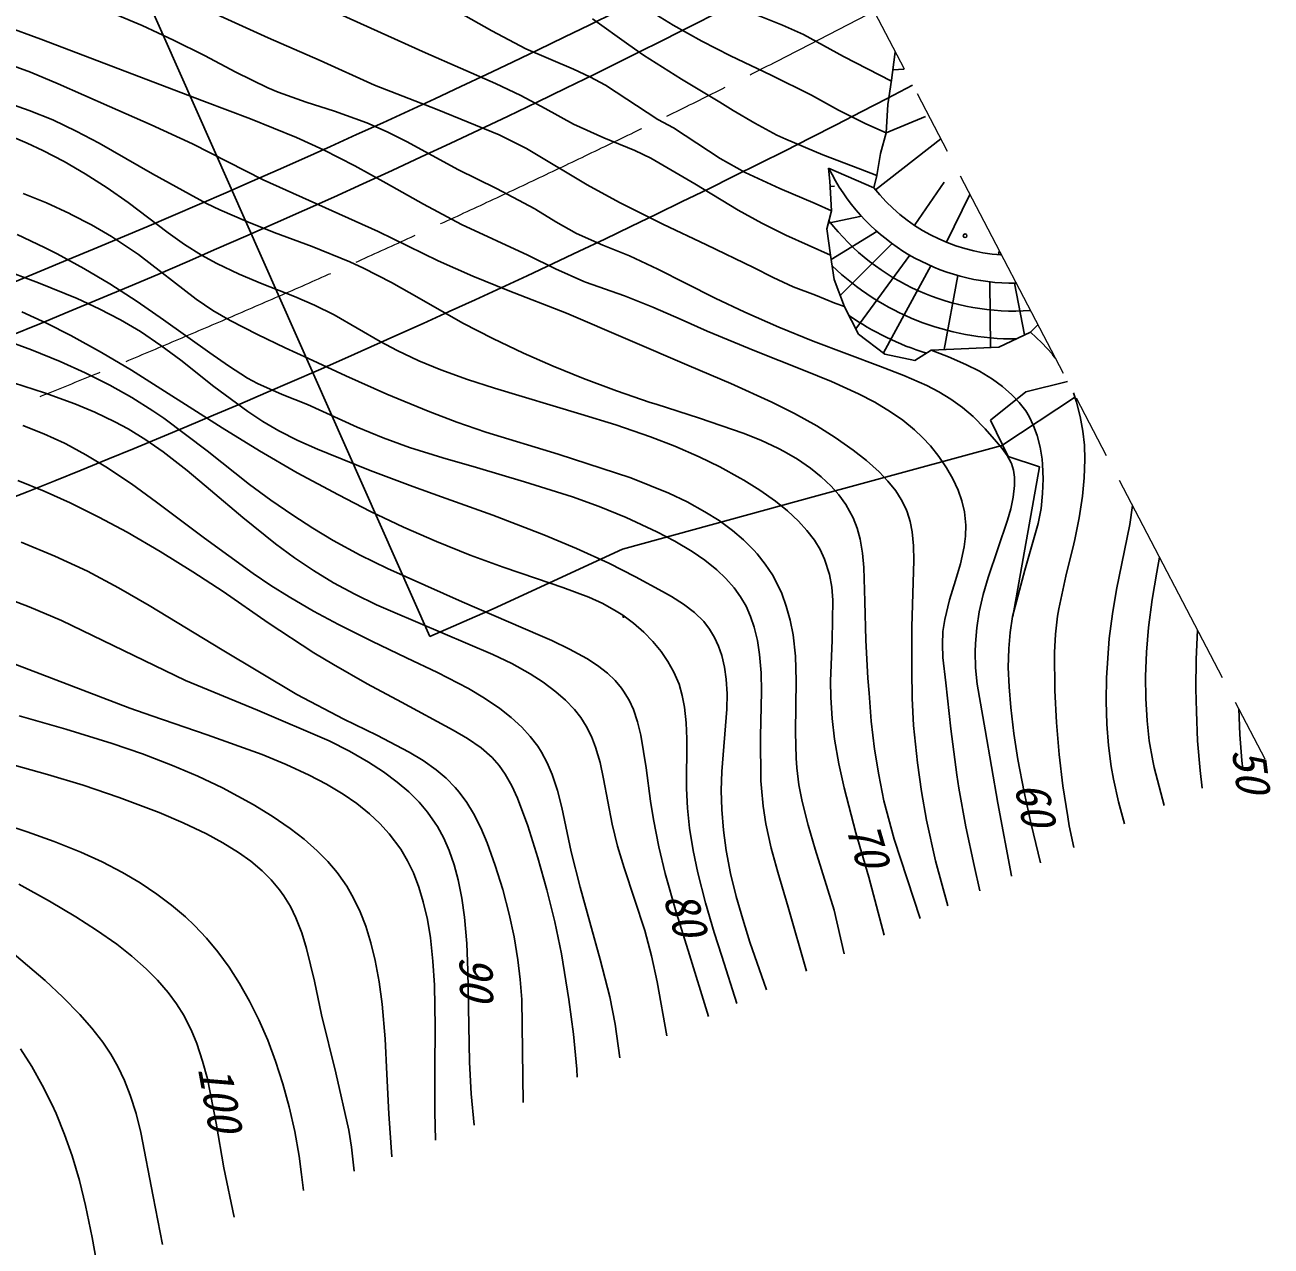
# Model space of a CAD drawing. Units: millimetres at full size, sheet at 1:1000; details may follow other scales. Extents: x 40000 to 680000, y 20000 to 380000.
# Drawn here: x 505894 to 573020, y 259732 to 325541 of the extents above; entities that cross this region are included whole.
import ezdxf
from ezdxf.enums import TextEntityAlignment as Align

# ---------------------------------------------------------------- set-up
doc = ezdxf.new("R2010")
doc.units = ezdxf.units.MM
doc.header["$LTSCALE"] = 1000
doc.linetypes.add('CHAIN', pattern=[18.5, 12, -1.5, 3.5, -1.5])
for name, color, linetype, lineweight in [('M-BGD', 7, 'Continuous', 25), ('M-BMK', 2, 'CHAIN', 13), ('M-BMK-ROW', 30, 'Continuous', 25), ('M-STR-STR1', 1, 'Continuous', 25)]:
    doc.layers.add(name, color=color, linetype=linetype, lineweight=lineweight)
doc.layers.add('M-BGD-HTXT', color=7, linetype='Continuous')
doc.styles.add('ＭＳ ゴシック', font='')
doc.styles.get('ＭＳ ゴシック').set_extended_font_data('MS Gothic')

msp = doc.modelspace()

# ---------------------------------------------------------------- linework, layer by layer
at = {"layer": 'M-BGD'}
for p, q in [((552748, 323942), (552575, 322559)), ((552768, 324095), (552748, 323942)), ((552645, 323115), (553258, 323157)), ((552575, 322559), (552374, 321256)), ((552374, 321256), (552284, 319731)), ((552284, 319731), (554410, 320597)), ((552284, 319731), (551986, 318603)), ((551711, 316654), (555225, 319394)), ((551986, 318603), (551792, 317428)), ((549180, 317825), (549370, 317472)), ((551620, 316766), (549180, 317825)), ((549180, 317825), (549260, 317124)), ((549260, 317124), (549342, 315527)), ((549275, 316832), (549507, 316844)), ((551792, 317428), (551620, 316766)), ((553822, 314764), (555404, 317073)), ((555535, 313835), (556786, 316408)), ((549342, 315527), (549086, 314549)), ((549167, 314861), (550957, 315232)), ((549086, 314549), (549283, 313125)), ((549320, 312893), (551790, 314412)), ((549811, 310968), (552603, 313757)), ((549283, 313125), (549494, 311818)), ((550654, 309163), (553568, 313127)), ((552136, 307867), (554684, 312559)), ((549494, 311818), (550042, 310348)), ((555408, 308043), (556154, 312033)), ((557901, 308158), (557872, 311694)), ((559746, 308843), (559202, 311620)), ((550042, 310348), (550800, 308881)), ((550800, 308881), (552219, 307804)), ((558347, 308179), (560052, 308986)), ((560052, 308986), (560457, 309385)), ((554715, 308011), (558347, 308179)), ((558363, 308180), (558353, 308184)), ((552219, 307804), (553833, 307456)), ((553833, 307456), (554715, 308011)), ((562055, 306327), (559817, 305765)), ((559817, 305765), (557899, 304249)), ((557899, 304249), (558862, 302285)), ((558862, 302285), (560540, 301732)), ((560540, 301732), (559101, 293653))]:
    msp.add_line(p, q, dxfattribs=at)
for points in [[(549342, 315530), (548454, 315922), (546556, 316731), (544686, 317593), (543340, 318349), (540824, 320002), (539987, 320449), (537175, 322301), (536332, 322751), (535450, 323153), (532876, 324246), (531038, 325217), (529225, 326237), (527480, 327124), (525708, 327959), (522960, 329183), (518639, 331047), (515761, 332297), (512863, 333490), (511354, 334047), (509828, 334547), (508773, 334848), (504434, 335820)], [(549281, 313135), (546874, 314214), (545586, 314856), (544314, 315553), (541973, 316981), (539606, 318353), (538747, 318773), (537083, 319462), (535436, 320187), (533920, 321040), (532603, 321735), (531251, 322382), (527474, 324035), (523406, 325877), (517379, 328616), (515383, 329515), (513360, 330376), (511664, 331027), (509947, 331622), (508010, 332225), (506053, 332772), (503739, 333349)], [(505047, 330594), (506903, 330057), (508748, 329462), (510903, 328644), (512677, 327842), (514427, 326986), (516223, 326106), (518997, 324842), (521797, 323615), (524728, 322299), (528096, 320983), (531443, 319611), (532904, 318881), (536178, 316930), (537918, 315970), (540248, 314803), (542607, 313689), (545145, 312461), (546197, 311925), (547277, 311430), (548485, 310972), (549529, 310541), (550038, 310358)], [(552284, 319733), (551188, 320203), (549723, 320954), (548270, 321752), (546096, 322832), (543901, 323875), (542351, 324668), (540821, 325519), (539644, 326238), (538500, 327006), (538386, 327087), (537970, 327386), (536957, 328087), (535910, 328737), (535031, 329210), (534042, 329657), (533018, 330053), (531648, 330531)], [(552567, 322508), (549990, 323837), (547840, 325016), (546705, 325533), (545535, 326000), (542897, 327032), (541602, 327631), (540323, 328290), (538725, 329163)], [(510789, 326095), (512209, 325501), (513898, 324722), (515565, 323890), (517258, 322996), (518973, 322159), (519542, 321916), (521035, 321375), (522562, 320885), (524315, 320267), (525407, 319782), (526484, 319238), (529210, 317756), (531297, 316718), (533364, 315622), (533407, 315597), (534492, 314934), (535603, 314302), (537018, 313678), (538467, 313096), (539987, 312385), (541482, 311621), (543069, 310822), (544673, 310061), (546503, 309251), (548356, 308495), (551981, 307131), (553236, 306646), (554474, 306104), (555130, 305765), (555774, 305380), (556389, 304930), (556969, 304430), (557622, 303777), (558238, 303076), (558528, 302719), (558805, 302345), (559027, 301945), (559042, 301909), (559147, 301548), (559194, 301170), (559193, 300715), (559125, 300085), (558996, 299461), (558828, 298857), (557785, 295771), (557514, 294845), (557301, 293904), (557167, 293052), (557094, 292197), (557082, 291759), (557107, 290896), (557192, 290023), (557612, 287549), (558297, 283610), (559040, 279693), (559046, 279664)], [(551790, 317420), (550909, 317775), (548880, 318548), (546876, 319375), (546390, 319607), (545205, 320245), (544046, 320937), (543330, 321377), (541256, 322620), (539207, 323918), (538429, 324460), (536471, 325873)], [(504789, 325492), (506752, 324772), (515565, 321422), (518052, 320476), (520523, 319472), (521975, 318811), (523672, 317939), (525351, 317008), (527366, 315874), (529415, 314787), (532983, 313127), (534472, 312392), (535992, 311709), (536085, 311672), (538188, 310937), (539718, 310327), (541235, 309657), (542638, 309045), (545206, 307980), (547842, 306943), (549334, 306333), (550801, 305668), (551680, 305207), (552524, 304698), (553186, 304233), (553818, 303715), (554252, 303302), (554667, 302850), (555129, 302281), (555545, 301673), (555881, 301078), (556161, 300461), (556360, 299886), (556500, 299294), (556577, 298579), (556562, 297993), (556487, 297409), (556283, 296504), (556016, 295600), (555698, 294556), (555441, 293506), (555345, 292845), (555316, 292157), (555347, 291459), (555499, 290093), (555768, 287606), (556097, 285134), (556209, 284415), (556585, 282325), (557020, 280244), (557332, 278870)], [(504672, 323551), (506187, 322988), (507682, 322369), (510446, 321147), (512697, 320162), (514925, 319136), (518719, 317193), (524923, 314405), (528157, 312826), (530029, 312000), (531925, 311229), (535062, 310001), (541682, 307165), (543913, 306221), (546128, 305218), (547346, 304602), (548546, 303929), (549534, 303308), (550504, 302628), (551228, 302064), (551910, 301456), (552384, 300961), (552803, 300436), (553102, 299974), (553351, 299479), (553423, 299300), (553587, 298772), (553694, 298222), (553767, 297465), (553781, 296680), (553743, 295487), (553672, 293100), (553662, 290755), (553682, 289266), (553762, 287778), (553965, 285769), (554181, 284224), (554456, 282687), (554948, 280500), (555599, 278067)], [(504751, 321408), (506127, 320929), (507391, 320419), (508652, 319821), (509888, 319169), (512765, 317518), (515669, 315921), (516388, 315571), (517846, 314940), (519328, 314363), (521371, 313597), (523397, 312772), (524130, 312435), (525636, 311657), (527125, 310818), (529491, 309475), (531099, 308642), (532742, 307857), (534355, 307150), (535987, 306491), (537764, 305820), (539571, 305201), (539895, 305097), (542233, 304346), (544575, 303549), (545542, 303162), (546494, 302716), (546789, 302560), (547508, 302138), (548209, 301657), (548782, 301196), (549316, 300688), (549737, 300211), (550112, 299695), (550507, 298973), (550720, 298416), (550877, 297837), (551008, 297082), (551083, 296296), (551135, 294464), (551189, 292378), (551302, 290340), (551366, 289531), (551484, 288023), (551661, 286520), (551884, 285124), (552168, 283730), (552715, 281658), (554115, 277380)], [(552183, 276486), (551350, 279610), (550655, 282005), (550017, 284422), (549733, 285727), (549508, 287050), (549376, 288162), (549301, 289302), (549289, 290181), (549382, 292378), (549413, 294542), (549351, 295237), (549231, 295918), (548968, 296755), (548724, 297270), (548418, 297770), (548017, 298301), (547561, 298805), (546971, 299358), (546329, 299875), (545489, 300464), (544614, 301005), (544422, 301116), (543324, 301723), (542214, 302269), (540908, 302837), (539590, 303345), (537725, 303981), (535837, 304561), (531182, 305959), (529730, 306426), (528297, 306950), (527109, 307446), (525947, 307995), (525032, 308482), (522556, 309918), (521500, 310432), (520408, 310897), (518670, 311589), (517433, 312107), (516224, 312678), (515414, 313125), (514497, 313702), (513604, 314337), (511455, 315966), (510315, 316769), (509142, 317522), (508016, 318175), (506855, 318778), (506015, 319171), (504879, 319653)], [(505796, 316454), (507053, 315946), (508286, 315383), (508393, 315330), (509485, 314763), (510558, 314139), (512003, 313167), (515114, 310757), (516019, 310159), (516957, 309610), (518423, 308851), (519919, 308144), (521175, 307564), (523173, 306634), (525380, 305649), (527610, 304719), (529152, 304135), (530718, 303603), (534617, 302401), (538524, 301134), (540588, 300305), (541565, 299835), (542524, 299308), (543282, 298827), (544003, 298297), (544597, 297790), (545150, 297239), (545337, 297030), (545768, 296489), (546156, 295904), (546366, 295529), (546662, 294894), (546906, 294226), (547116, 293460), (547271, 292667), (547404, 291523), (547444, 290188), (547424, 288850), (547398, 287432), (547432, 286027), (547473, 285506), (547585, 284591), (547756, 283685), (548078, 282408), (548462, 281130), (549478, 277830), (550015, 275482)], [(505473, 314251), (506955, 313551), (507631, 313206), (509060, 312422), (510469, 311581), (511933, 310637), (513366, 309649), (515860, 307869), (516857, 307162), (517892, 306502), (518424, 306210), (519752, 305621), (521116, 305077), (523797, 303857), (525191, 303290), (526617, 302776), (528398, 302206), (530218, 301685), (532811, 300923), (535384, 300105), (536830, 299584), (538283, 298996), (539939, 298226), (540895, 297725), (541831, 297165), (542513, 296694), (543157, 296176), (543650, 295708), (544099, 295198), (544441, 294725), (544736, 294215), (544984, 293666), (545182, 293079), (545353, 292361), (545470, 291609), (545551, 290626), (545576, 289627), (545525, 287187), (545536, 284807), (545563, 284414), (545658, 283444), (545813, 282481), (546099, 281182), (546445, 279891), (547005, 277988), (547993, 274545)], [(504500, 312437), (506620, 311641), (508713, 310790), (509894, 310248), (511045, 309654), (512125, 309016), (513222, 308268), (514287, 307469), (516078, 306059), (517900, 304701), (518716, 304163), (519566, 303665), (520587, 303149), (521647, 302682), (522220, 302446), (524487, 301531), (526785, 300667), (528333, 300117), (531098, 299117), (533848, 298058), (535604, 297321), (537342, 296527), (538792, 295802), (540234, 295013), (540719, 294730), (541362, 294326), (541965, 293877), (542468, 293384), (542776, 292980), (543041, 292530), (543259, 292053), (543434, 291550), (543583, 290930), (543675, 290292), (543720, 289490), (543704, 288669), (543434, 285302), (543401, 284281), (543427, 283258), (543518, 282155), (543671, 281052), (543908, 279813), (544207, 278577), (544557, 277343), (544950, 276112), (545841, 273549)], [(505721, 310070), (507059, 309462), (508374, 308800), (510016, 307892), (511634, 306930), (516526, 303834), (518527, 302593), (520562, 301401), (522787, 300213), (524517, 299322), (526282, 298482), (528067, 297698), (529884, 296966), (531653, 296315), (533458, 295707), (534878, 295231), (536273, 294700), (537015, 294356), (537740, 293953), (538095, 293724), (538679, 293296), (539230, 292818), (539718, 292317), (540167, 291772), (540533, 291235), (540849, 290665), (541127, 290008), (541305, 289406), (541427, 288780), (541516, 287932), (541546, 287069), (541534, 284400), (541585, 283327), (541695, 282261), (541886, 281052), (542138, 279849), (542553, 278236), (543026, 276638), (543431, 275352), (544238, 272806)], [(560056, 308990), (560667, 308414), (561238, 307792), (561251, 307777), (561394, 307591)], [(542713, 272100), (541621, 275664), (540977, 277730), (540390, 279813), (540046, 281241), (539754, 282715), (539597, 283708), (539365, 285507), (539078, 287268), (538899, 287976), (538667, 288648), (538434, 289157), (538146, 289640), (538038, 289792), (537688, 290211), (537281, 290600), (536742, 291022), (536153, 291406), (535237, 291907), (534274, 292364), (533655, 292641), (529454, 294444), (525416, 296242), (523946, 296972), (522501, 297757), (521398, 298413), (520319, 299116), (519136, 299924), (517983, 300783), (515704, 302583), (513382, 304341), (512790, 304748), (511646, 305458), (510462, 306121), (509142, 306788), (507792, 307403), (506249, 308034), (504681, 308611)], [(554715, 308011), (555652, 307650), (556584, 307248), (557306, 306881), (558011, 306453), (558558, 306055), (559062, 305615), (559454, 305199), (559802, 304739), (559985, 304444), (560231, 303944), (560422, 303416), (560580, 302789), (560682, 302137), (560708, 301854), (560742, 301076), (560716, 300294), (560627, 299481), (560480, 298677), (559761, 296159), (559098, 293654), (558964, 292807), (558888, 291942), (558866, 290910), (558903, 289864), (558995, 288760), (559157, 287348), (559378, 285946), (559718, 284200), (560102, 282462), (560599, 280383)], [(505282, 306253), (506942, 305715), (508577, 305122), (509665, 304669), (510733, 304159), (511456, 303766), (512408, 303176), (513338, 302529), (514632, 301529), (515896, 300476), (517626, 299001), (519399, 297568), (520410, 296831), (521447, 296131), (522516, 295483), (523658, 294861), (524830, 294292), (525712, 293906), (531106, 291620), (532117, 291126), (533103, 290575), (533817, 290115), (534493, 289608), (535017, 289144), (535491, 288645), (535833, 288210), (536131, 287750), (536408, 287202), (536634, 286623), (536877, 285787), (537066, 284918), (537520, 282475), (537820, 281284), (538174, 280124), (539283, 276740), (539648, 275367), (539959, 273964), (540478, 271065)], [(562380, 305706), (562544, 305209), (562742, 304440), (562882, 303652), (562961, 302897), (562990, 302130), (562958, 301138), (562865, 300153), (562687, 298978), (562448, 297812), (562392, 297568), (561959, 295827), (561585, 294076), (561523, 293683), (561410, 292705), (561356, 291718), (561376, 289675), (561461, 287944), (561605, 286219), (561807, 284533), (562067, 282856), (562152, 282385), (562390, 281212)], [(505789, 303961), (506913, 303508), (508020, 302998), (508091, 302963), (509179, 302375), (510248, 301729), (511631, 300805), (512987, 299828), (515569, 297875), (518187, 295972), (519147, 295335), (520136, 294728), (521440, 293952), (522784, 293222), (524578, 292323), (526444, 291437), (528120, 290635), (529779, 289773), (530649, 289257), (531471, 288700), (532087, 288216), (532661, 287689), (533110, 287200), (533515, 286669), (533717, 286357), (534027, 285776), (534291, 285151), (534576, 284286), (534812, 283376), (535324, 280978), (535795, 279066), (536318, 277195), (536887, 275183), (537396, 273162), (537688, 271692), (537931, 269885)], [(505504, 300991), (506925, 300417), (508325, 299788), (509875, 299020), (511401, 298197), (513180, 297162), (514931, 296074), (516571, 295003), (519004, 293324), (521460, 291702), (522513, 291072), (524322, 290037), (526175, 289048), (528966, 287540), (529734, 287086), (530462, 286586), (531062, 286059), (531435, 285633), (531769, 285159), (532122, 284535), (532432, 283864), (532980, 282379), (533526, 280656), (534011, 278931), (534432, 277208), (534792, 275481), (535201, 273028), (535438, 271150), (535616, 269258), (535649, 268829)], [(565550, 299641), (565410, 298619), (564702, 295119), (564471, 293800), (564300, 292472), (564153, 290348), (564129, 289105), (564164, 287853), (564255, 286715), (564405, 285585), (564531, 284887), (564810, 283680), (565132, 282482)], [(505690, 297661), (507500, 296904), (509267, 296101), (510942, 295207), (512583, 294261), (516510, 291857), (520534, 289464), (523070, 288131), (524858, 287264), (526597, 286354), (527339, 285897), (528044, 285392), (528581, 284940), (529074, 284445), (529284, 284202), (529697, 283644), (530064, 283045), (530455, 282276), (530796, 281472), (531228, 280249), (531636, 278940), (531983, 277625), (532248, 276393), (532454, 275154), (532578, 274095), (532656, 273020), (532724, 267474)], [(567009, 296850), (566873, 296055), (566621, 294574), (566426, 293068), (566313, 291747), (566260, 290425), (566270, 289237), (566339, 288045), (566461, 286962), (566642, 285889), (566718, 285528), (567265, 283470)], [(504363, 294854), (506122, 294176), (507870, 293449), (514539, 290210), (518420, 288613), (522284, 286958), (523371, 286407), (524403, 285817), (525201, 285298), (525954, 284737), (526565, 284211), (527124, 283650), (527583, 283109), (527998, 282527), (528113, 282343), (528452, 281722), (528745, 281059), (529016, 280284), (529234, 279474), (529430, 278487), (529572, 277455), (529693, 276041), (529756, 274581), (529845, 269651), (529940, 267932), (530085, 266252)], [(569058, 292930), (568984, 291354), (568969, 289764), (568995, 288543), (569064, 286953), (569194, 285357), (569303, 284414)], [(502054, 292343), (506706, 290573), (511553, 288729), (512729, 288304), (515713, 287291), (518673, 286221), (519957, 285693), (521196, 285119), (522141, 284621), (523041, 284079), (523765, 283577), (524447, 283033), (525006, 282513), (525522, 281952), (526145, 281114), (526506, 280498), (526821, 279840), (527113, 279079), (527354, 278283), (527573, 277331), (527737, 276343), (527874, 275089), (527955, 273799), (527998, 271544), (527981, 269269), (527973, 266963), (528004, 265445)], [(571277, 288684), (571329, 287299), (571441, 285905), (571492, 285427)], [(505584, 288304), (508095, 287593), (510586, 286824), (512229, 286259), (513852, 285637), (515206, 285057), (516541, 284419), (518192, 283522), (519207, 282901), (520188, 282232), (520935, 281655), (521641, 281034), (522202, 280464), (522712, 279862), (522800, 279746), (523226, 279127), (523600, 278477), (523952, 277737), (524252, 276967), (524533, 276066), (524763, 275125), (524976, 273967), (525133, 272770), (525293, 270893), (525394, 268998), (525496, 266868), (525653, 264545)], [(504397, 285903), (507113, 285155), (509037, 284567), (510968, 283913), (513132, 283090), (514417, 282547), (515678, 281950), (516562, 281471), (517402, 280947), (518060, 280472), (518670, 279957), (519166, 279464), (519613, 278934), (519844, 278615), (520194, 278031), (520495, 277413), (520806, 276616), (521068, 275774), (521495, 274002), (521875, 272203), (522642, 269067), (523337, 265974), (523483, 265069), (523630, 263770)], [(503750, 282790), (506018, 282062), (507470, 281538), (508898, 280959), (510046, 280433), (511155, 279858), (512096, 279308), (513005, 278705), (513795, 278112), (514545, 277473), (515026, 277016), (515677, 276324), (516293, 275581), (516896, 274756), (517454, 273891), (517997, 272935), (518497, 271933), (518975, 270833), (519400, 269704), (519793, 268481), (520130, 267239), (520426, 265914), (520661, 264585), (520798, 263592), (520893, 262722)], [(517173, 261297), (516605, 263941), (516191, 266361), (515721, 268750), (515468, 269706), (515157, 270641), (514853, 271378), (514495, 272085), (514467, 272136), (514063, 272783), (513601, 273407), (513038, 274059), (512424, 274678), (511656, 275358), (510838, 276001), (509756, 276762), (508631, 277480), (507222, 278312), (505565, 279237)], [(505081, 275653), (506985, 274036), (507943, 273145), (508854, 272217), (509497, 271482), (510087, 270717), (510517, 270077), (510904, 269404), (511263, 268652), (511568, 267872), (511882, 266877), (512144, 265847), (512804, 262397), (513309, 259817)], [(509816, 258480), (509521, 260197), (509164, 261912), (508826, 263262), (508430, 264596), (508030, 265741), (507569, 266879), (507341, 267385), (506829, 268412), (506261, 269414), (505651, 270370)]]:
    msp.add_lwpolyline(points, dxfattribs=at)
for centre, radius in [((556537, 314181), 99.5), ((538145, 293654), 37.5), ((538145, 293654), 7.5)]:
    msp.add_circle(centre, radius, dxfattribs=at)
for centre, radius, start, end in [((559151, 322720), 11100, 208.21949, 270.70822), ((559151, 322720), 9600, 218.33251, 266.06853), ((559151, 322720), 12600, 217.84669, 274.11742), ((558445, 313254), 99.5, 123.0383, 292.15346), ((559151, 322720), 14100, 226.10197, 270.57142), ((559151, 322720), 15600, 235.34045, 252.46868)]:
    msp.add_arc(centre, radius, start, end, dxfattribs=at)
at = {"layer": 'M-BMK'}
msp.add_line((530556, 366591), (572690, 285982), dxfattribs=at)
msp.add_arc((315378, 778260), 510000, 286.36137, 297.59588, dxfattribs=at)
at = {"layer": 'M-BMK-ROW'}
for p, q in [((527697, 292584), (510691, 330987)), ((562489, 305497), (558511, 302877)), ((548557, 300157), (558511, 302877)), ((548557, 300157), (538076, 297293)), ((531116, 294066), (538076, 297293)), ((531116, 294066), (527697, 292584))]:
    msp.add_line(p, q, dxfattribs=at)
at = {"layer": 'M-STR-STR1'}
msp.add_lwpolyline([(549870, 329639), (549506, 329448), (548477, 328910), (547448, 328375), (546876, 328078), (546074, 327664), (545042, 327133), (544125, 326664), (540907, 325034), (540446, 324802), (538718, 323940), (538141, 323654)], dxfattribs=at)
for centre, radius, start, end in [((315378, 778260), 503750, 286.36137, 297.59588), ((318070, 768439), 496250, 270.87687, 296.32529), ((315378, 778260), 514500, 275.62886, 297.59588)]:
    msp.add_arc(centre, radius, start, end, dxfattribs=at)

# ---------------------------------------------------------------- texts
at = {"layer": 'M-BGD-HTXT', "style": 'ＭＳ ゴシック', "oblique": 15, "width": 0.95}
for s, rotation, p in [('50', 277.097, (570364, 286380)), ('60', 282.593, (558639, 284418)), ('70', 286.257, (549579, 282114)), ('80', 287.089, (539739, 278346)), ('90', 271.056, (528745, 275350)), ('100', 280.263, (514667, 269189))]:
    msp.add_text(s, height=1833, rotation=rotation, dxfattribs=at).set_placement(p, align=Align.BOTTOM_LEFT)

doc.saveas('drawing.dxf')
